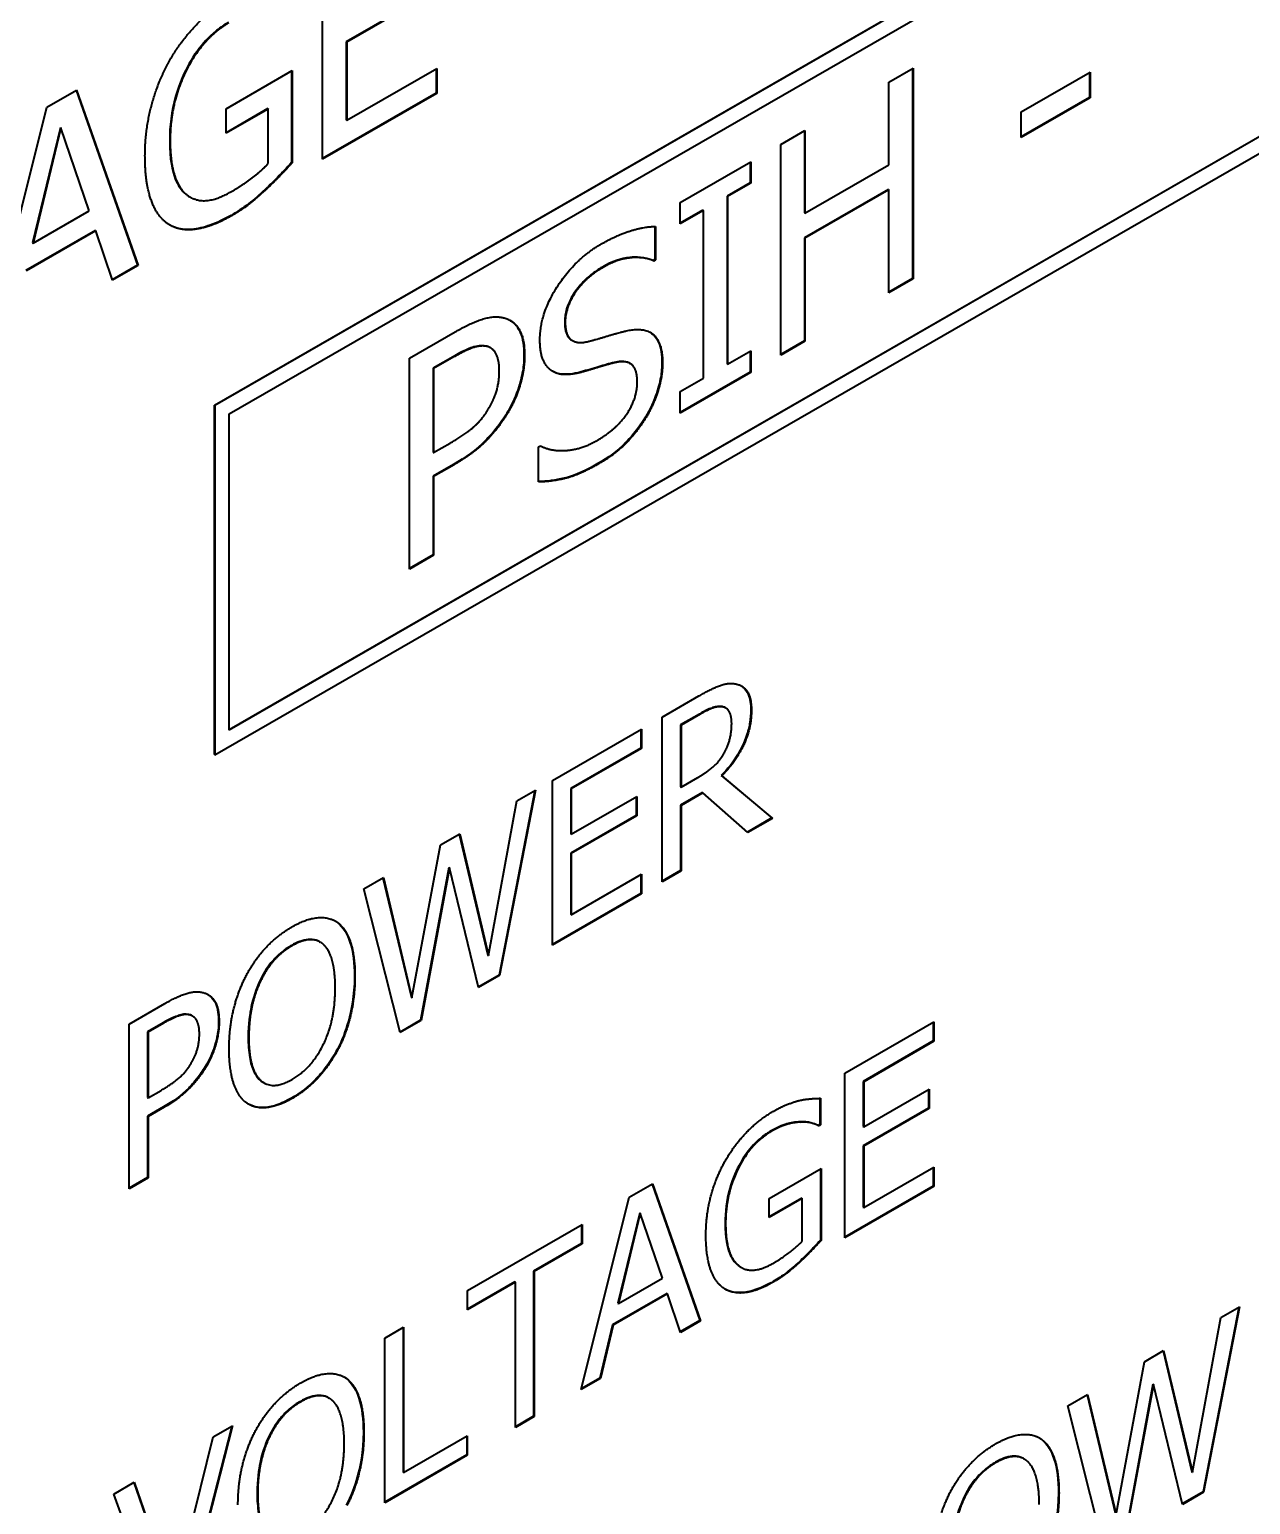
# Model space of a CAD drawing. Header units: inches. Extents: x 6934 to 18973, y 4254 to 7629.
# Drawn here: x 11203.48 to 11215.6, y 6535.79 to 6550.43 of the extents above; entities that cross this region are included whole.
import ezdxf

# ---------------------------------------------------------------- set-up
doc = ezdxf.new("R2010")
doc.units = ezdxf.units.IN
doc.header["$MEASUREMENT"] = 0
doc.layers.add('POWER SUPPLY CASE OUTLINE$0$가시적인 것(ISO)', color=3, linetype='Continuous', lineweight=40, true_color=0x00ff00)
doc.layers.add('POWER SUPPLY CASE OUTLINE$0$가시적인 좁은 것(ISO)', color=3, linetype='Continuous', lineweight=35, true_color=0x00ff00)

msp = doc.modelspace()

# ---------------------------------------------------------------- linework, layer by layer
at = {"layer": 'POWER SUPPLY CASE OUTLINE$0$가시적인 것(ISO)'}
for p, q in [((11205.314, 6546.704), (11237.275, 6565.109)), ((11237.281, 6565.106), (11205.32, 6546.7)), ((11205.461, 6546.618), (11237.14, 6564.861)), ((11205.32, 6543.234), (11237.281, 6561.639)), ((11205.461, 6543.485), (11237.134, 6561.724)), ((11237.14, 6561.721), (11205.461, 6543.479)), ((11206.389, 6549.147), (11206.389, 6551.24)), ((11207.456, 6550.792), (11206.624, 6550.313)), ((11207.462, 6550.789), (11206.63, 6550.31)), ((11206.624, 6550.313), (11206.63, 6550.31)), ((11206.624, 6550.313), (11206.624, 6549.537)), ((11206.63, 6550.31), (11206.63, 6549.533)), ((11205.43, 6549.648), (11206.087, 6550.026)), ((11206.081, 6550.023), (11206.081, 6549.115)), ((11206.087, 6550.026), (11206.087, 6549.112)), ((11206.63, 6549.533), (11207.522, 6550.047)), ((11207.516, 6550.044), (11207.516, 6549.803)), ((11207.522, 6550.047), (11207.522, 6549.799)), ((11212.011, 6549.912), (11212.252, 6550.051)), ((11212.011, 6549.091), (11212.011, 6549.912)), ((11212.246, 6550.047), (11212.246, 6547.961)), ((11212.252, 6550.051), (11212.252, 6547.958)), ((11213.323, 6549.617), (11214.008, 6550.012)), ((11214.002, 6550.009), (11214.002, 6549.761)), ((11214.008, 6550.012), (11214.008, 6549.757)), ((11203.649, 6549.662), (11203.945, 6549.833)), ((11203.942, 6549.831), (11204.55, 6548.094)), ((11203.945, 6549.833), (11204.556, 6548.091)), ((11207.516, 6549.803), (11206.389, 6549.154)), ((11207.522, 6549.799), (11206.389, 6549.147)), ((11207.516, 6549.803), (11207.522, 6549.799)), ((11203.039, 6547.218), (11203.649, 6549.662)), ((11205.844, 6549.649), (11205.43, 6549.41)), ((11205.43, 6549.404), (11205.43, 6549.648)), ((11205.849, 6549.645), (11205.43, 6549.404)), ((11205.844, 6549.649), (11205.849, 6549.645)), ((11205.849, 6549.104), (11205.849, 6549.645)), ((11214.002, 6549.761), (11213.323, 6549.369)), ((11214.008, 6549.757), (11213.323, 6549.363)), ((11213.323, 6549.363), (11213.323, 6549.617)), ((11214.002, 6549.761), (11214.008, 6549.757)), ((11206.624, 6549.537), (11206.63, 6549.533)), ((11203.786, 6549.462), (11203.507, 6548.316)), ((11203.791, 6549.459), (11203.513, 6548.313)), ((11203.786, 6549.462), (11203.791, 6549.459)), ((11204.072, 6548.635), (11203.791, 6549.459)), ((11210.937, 6549.294), (11211.178, 6549.432)), ((11211.172, 6549.429), (11211.172, 6548.615)), ((11211.178, 6549.432), (11211.178, 6548.611)), ((11210.937, 6547.201), (11210.937, 6549.294)), ((11206.081, 6549.115), (11206.087, 6549.112)), ((11209.938, 6548.718), (11210.64, 6549.122)), ((11210.634, 6549.119), (11210.634, 6548.912)), ((11210.64, 6549.122), (11210.64, 6548.908)), ((11211.178, 6548.611), (11212.011, 6549.091)), ((11210.634, 6548.912), (11210.404, 6548.779)), ((11210.64, 6548.908), (11210.409, 6548.776)), ((11210.634, 6548.912), (11210.64, 6548.908)), ((11205.036, 6548.796), (11205.041, 6548.793)), ((11205.07, 6548.772), (11205.076, 6548.769)), ((11210.404, 6548.779), (11210.404, 6547.114)), ((11210.404, 6548.779), (11210.409, 6548.776)), ((11210.409, 6548.776), (11210.409, 6547.11)), ((11212.006, 6548.847), (11211.172, 6548.367)), ((11212.011, 6548.843), (11211.178, 6548.364)), ((11212.006, 6548.847), (11212.011, 6548.843)), ((11212.011, 6547.819), (11212.011, 6548.843)), ((11203.513, 6548.313), (11204.072, 6548.635)), ((11209.938, 6548.505), (11209.938, 6548.718)), ((11210.163, 6548.641), (11209.938, 6548.511)), ((11210.169, 6548.637), (11209.938, 6548.505)), ((11210.163, 6548.641), (11210.169, 6548.637)), ((11210.169, 6546.972), (11210.169, 6548.637)), ((11211.172, 6548.615), (11211.178, 6548.611)), ((11209.688, 6548.479), (11209.688, 6548.15)), ((11209.694, 6548.479), (11209.694, 6548.146)), ((11204.132, 6548.439), (11203.441, 6548.041)), ((11204.138, 6548.436), (11203.447, 6548.038)), ((11203.507, 6548.316), (11203.513, 6548.313)), ((11204.132, 6548.439), (11204.138, 6548.436)), ((11204.302, 6547.945), (11204.138, 6548.436)), ((11211.172, 6548.367), (11211.178, 6548.364)), ((11211.172, 6548.367), (11211.172, 6547.343)), ((11211.178, 6548.364), (11211.178, 6547.339)), ((11204.55, 6548.094), (11204.3, 6547.95)), ((11204.556, 6548.091), (11204.302, 6547.945)), ((11204.55, 6548.094), (11204.556, 6548.091)), ((11209.688, 6548.15), (11209.67, 6548.14)), ((11209.67, 6548.14), (11209.676, 6548.136)), ((11209.694, 6548.146), (11209.676, 6548.136)), ((11209.688, 6548.15), (11209.694, 6548.146)), ((11212.246, 6547.961), (11212.011, 6547.826)), ((11212.252, 6547.958), (11212.011, 6547.819)), ((11212.246, 6547.961), (11212.252, 6547.958)), ((11207.25, 6547.17), (11207.704, 6547.432)), ((11208.051, 6547.276), (11208.057, 6547.272)), ((11208.863, 6547.349), (11208.869, 6547.346)), ((11211.172, 6547.343), (11210.937, 6547.207)), ((11211.178, 6547.339), (11210.937, 6547.201)), ((11211.172, 6547.343), (11211.178, 6547.339)), ((11207.25, 6545.077), (11207.25, 6547.17)), ((11207.684, 6547.186), (11207.485, 6547.071)), ((11207.69, 6547.183), (11207.49, 6547.068)), ((11210.409, 6547.11), (11210.64, 6547.243)), ((11210.634, 6547.24), (11210.634, 6547.032)), ((11210.64, 6547.243), (11210.64, 6547.029)), ((11207.485, 6547.071), (11207.49, 6547.068)), ((11207.485, 6547.071), (11207.485, 6546.236)), ((11207.49, 6547.068), (11207.49, 6546.233)), ((11209.437, 6547.122), (11209.442, 6547.118)), ((11210.634, 6547.032), (11209.938, 6546.632)), ((11210.64, 6547.029), (11209.938, 6546.625)), ((11210.404, 6547.114), (11210.409, 6547.11)), ((11210.634, 6547.032), (11210.64, 6547.029)), ((11209.938, 6546.839), (11210.169, 6546.972)), ((11209.938, 6546.625), (11209.938, 6546.839)), ((11205.314, 6543.237), (11205.314, 6546.704)), ((11205.314, 6546.704), (11205.32, 6546.7)), ((11205.32, 6546.7), (11205.32, 6543.234)), ((11205.461, 6543.479), (11205.461, 6546.618)), ((11207.49, 6546.233), (11207.654, 6546.328)), ((11208.533, 6546.291), (11208.551, 6546.301)), ((11208.533, 6545.942), (11208.533, 6546.291)), ((11207.485, 6546.236), (11207.49, 6546.233)), ((11207.688, 6546.116), (11207.485, 6545.999)), ((11207.694, 6546.113), (11207.49, 6545.996)), ((11207.485, 6545.999), (11207.49, 6545.996)), ((11207.485, 6545.999), (11207.485, 6545.219)), ((11207.49, 6545.996), (11207.49, 6545.216)), ((11207.485, 6545.219), (11207.25, 6545.084)), ((11207.49, 6545.216), (11207.25, 6545.077)), ((11207.485, 6545.219), (11207.49, 6545.216)), ((11209.761, 6543.607), (11210.125, 6543.817)), ((11210.13, 6543.638), (11209.943, 6543.53)), ((11210.136, 6543.635), (11209.949, 6543.527)), ((11210.385, 6543.701), (11210.39, 6543.697)), ((11208.67, 6542.979), (11209.555, 6543.488)), ((11209.549, 6543.485), (11209.549, 6543.298)), ((11209.555, 6543.488), (11209.555, 6543.295)), ((11209.761, 6541.972), (11209.761, 6543.607)), ((11209.943, 6543.53), (11209.949, 6543.527)), ((11209.943, 6543.53), (11209.943, 6542.916)), ((11209.949, 6543.527), (11209.949, 6542.912)), ((11205.314, 6543.237), (11205.32, 6543.234)), ((11209.549, 6543.298), (11208.852, 6542.897)), ((11209.555, 6543.295), (11208.858, 6542.894)), ((11209.549, 6543.298), (11209.555, 6543.295)), ((11210.347, 6543.027), (11210.352, 6543.024)), ((11210.347, 6543.027), (11210.85, 6542.606)), ((11208.502, 6542.882), (11208.146, 6541.042)), ((11208.317, 6542.776), (11208.502, 6542.882)), ((11208.67, 6541.344), (11208.67, 6542.979)), ((11208.852, 6542.897), (11208.852, 6542.449)), ((11208.852, 6542.897), (11208.858, 6542.894)), ((11208.858, 6542.894), (11208.858, 6542.446)), ((11209.943, 6542.916), (11209.949, 6542.912)), ((11209.949, 6542.912), (11210.114, 6543.007)), ((11210.352, 6543.024), (11210.855, 6542.602)), ((11208.034, 6541.241), (11208.317, 6542.776)), ((11208.494, 6542.878), (11208.141, 6541.045)), ((11208.858, 6542.446), (11209.508, 6542.82)), ((11209.502, 6542.817), (11209.502, 6542.63)), ((11209.508, 6542.82), (11209.508, 6542.626)), ((11210.159, 6542.858), (11209.943, 6542.734)), ((11209.943, 6542.734), (11209.949, 6542.731)), ((11209.943, 6542.734), (11209.943, 6542.083)), ((11210.164, 6542.855), (11209.949, 6542.731)), ((11210.159, 6542.858), (11210.164, 6542.855)), ((11210.611, 6542.462), (11210.164, 6542.855)), ((11209.502, 6542.63), (11208.852, 6542.256)), ((11209.508, 6542.626), (11208.858, 6542.252)), ((11209.502, 6542.63), (11209.508, 6542.626)), ((11209.949, 6542.731), (11209.949, 6542.08)), ((11210.85, 6542.606), (11210.607, 6542.466)), ((11210.855, 6542.602), (11210.611, 6542.462)), ((11210.85, 6542.606), (11210.855, 6542.602)), ((11207.558, 6542.339), (11207.75, 6542.449)), ((11207.745, 6542.446), (11208.028, 6541.244)), ((11207.75, 6542.449), (11208.034, 6541.241)), ((11208.852, 6542.449), (11208.858, 6542.446)), ((11207.276, 6540.821), (11207.558, 6542.339)), ((11208.852, 6542.256), (11208.852, 6541.649)), ((11208.852, 6542.256), (11208.858, 6542.252)), ((11208.858, 6542.252), (11208.858, 6541.645)), ((11206.799, 6541.901), (11206.992, 6542.013)), ((11206.988, 6542.01), (11207.271, 6540.824)), ((11206.992, 6542.013), (11207.276, 6540.821)), ((11207.642, 6542.115), (11207.362, 6540.597)), ((11207.648, 6542.112), (11207.368, 6540.594)), ((11207.642, 6542.115), (11207.648, 6542.112)), ((11207.935, 6540.921), (11207.648, 6542.112)), ((11208.858, 6541.645), (11209.555, 6542.047)), ((11209.549, 6542.043), (11209.549, 6541.856)), ((11209.555, 6542.047), (11209.555, 6541.853)), ((11209.943, 6542.083), (11209.761, 6541.979)), ((11209.949, 6542.08), (11209.761, 6541.972)), ((11209.943, 6542.083), (11209.949, 6542.08)), ((11207.16, 6540.474), (11206.799, 6541.901)), ((11209.549, 6541.856), (11208.67, 6541.35)), ((11209.549, 6541.856), (11209.555, 6541.853)), ((11209.555, 6541.853), (11208.67, 6541.344)), ((11206.535, 6541.569), (11206.541, 6541.566)), ((11208.852, 6541.649), (11208.858, 6541.645)), ((11206.358, 6541.377), (11206.364, 6541.373)), ((11208.028, 6541.244), (11208.034, 6541.241)), ((11208.141, 6541.045), (11207.934, 6540.926)), ((11208.146, 6541.042), (11207.935, 6540.921)), ((11208.141, 6541.045), (11208.146, 6541.042)), ((11204.467, 6540.559), (11204.823, 6540.763)), ((11207.271, 6540.824), (11207.276, 6540.821)), ((11204.467, 6538.924), (11204.467, 6540.559)), ((11204.806, 6540.572), (11204.65, 6540.482)), ((11204.811, 6540.569), (11204.655, 6540.479)), ((11205.092, 6540.642), (11205.098, 6540.639)), ((11207.362, 6540.597), (11207.158, 6540.48)), ((11207.368, 6540.594), (11207.16, 6540.474)), ((11207.362, 6540.597), (11207.368, 6540.594)), ((11211.573, 6540.072), (11212.458, 6540.582)), ((11212.452, 6540.578), (11212.452, 6540.392)), ((11212.458, 6540.582), (11212.458, 6540.388)), ((11204.65, 6540.482), (11204.655, 6540.479)), ((11204.65, 6540.482), (11204.65, 6539.83)), ((11204.655, 6540.479), (11204.655, 6539.827)), ((11212.452, 6540.392), (11211.755, 6539.99)), ((11212.452, 6540.392), (11212.458, 6540.388)), ((11212.458, 6540.388), (11211.761, 6539.987)), ((11205.801, 6539.979), (11205.807, 6539.975)), ((11211.573, 6538.437), (11211.573, 6540.072)), ((11211.755, 6539.99), (11211.761, 6539.987)), ((11211.755, 6539.99), (11211.755, 6539.542)), ((11211.761, 6539.987), (11211.761, 6539.539)), ((11204.65, 6539.83), (11204.655, 6539.827)), ((11204.655, 6539.827), (11204.784, 6539.901)), ((11211.325, 6539.822), (11211.325, 6539.563)), ((11211.331, 6539.822), (11211.331, 6539.559)), ((11211.761, 6539.539), (11212.411, 6539.913)), ((11212.405, 6539.91), (11212.405, 6539.723)), ((11212.411, 6539.913), (11212.411, 6539.72)), ((11204.809, 6539.736), (11204.65, 6539.645)), ((11204.815, 6539.733), (11204.655, 6539.641)), ((11212.405, 6539.723), (11211.755, 6539.349)), ((11212.411, 6539.72), (11211.761, 6539.346)), ((11212.405, 6539.723), (11212.411, 6539.72)), ((11204.65, 6539.645), (11204.655, 6539.641)), ((11204.65, 6539.645), (11204.65, 6539.035)), ((11204.655, 6539.641), (11204.655, 6539.032)), ((11211.131, 6539.588), (11211.136, 6539.585)), ((11211.325, 6539.563), (11211.309, 6539.553)), ((11211.309, 6539.553), (11211.315, 6539.55)), ((11211.331, 6539.559), (11211.315, 6539.55)), ((11211.325, 6539.563), (11211.331, 6539.559)), ((11211.755, 6539.542), (11211.761, 6539.539)), ((11211.755, 6539.349), (11211.761, 6539.346)), ((11211.755, 6539.349), (11211.755, 6538.742)), ((11211.761, 6539.346), (11211.761, 6538.739)), ((11210.823, 6538.828), (11211.337, 6539.124)), ((11211.331, 6539.121), (11211.331, 6538.413)), ((11211.337, 6539.124), (11211.337, 6538.41)), ((11211.761, 6538.739), (11212.458, 6539.14)), ((11212.452, 6539.137), (11212.452, 6538.95)), ((11212.458, 6539.14), (11212.458, 6538.947)), ((11204.65, 6539.035), (11204.467, 6538.93)), ((11204.655, 6539.032), (11204.467, 6538.924)), ((11204.65, 6539.035), (11204.655, 6539.032)), ((11209.432, 6538.839), (11209.664, 6538.973)), ((11209.66, 6538.971), (11210.135, 6537.615)), ((11209.664, 6538.973), (11210.14, 6537.612)), ((11212.452, 6538.95), (11211.573, 6538.444)), ((11212.458, 6538.947), (11211.573, 6538.437)), ((11212.452, 6538.95), (11212.458, 6538.947)), ((11208.955, 6536.93), (11209.432, 6538.839)), ((11211.146, 6538.83), (11210.823, 6538.644)), ((11210.823, 6538.638), (11210.823, 6538.828)), ((11211.151, 6538.826), (11210.823, 6538.638)), ((11211.146, 6538.83), (11211.151, 6538.826)), ((11211.151, 6538.404), (11211.151, 6538.826)), ((11209.538, 6538.684), (11209.32, 6537.789)), ((11209.543, 6538.681), (11209.326, 6537.786)), ((11209.538, 6538.684), (11209.543, 6538.681)), ((11209.762, 6538.037), (11209.543, 6538.681)), ((11211.755, 6538.742), (11211.761, 6538.739)), ((11207.828, 6537.915), (11208.965, 6538.57)), ((11208.959, 6538.567), (11208.959, 6538.38)), ((11208.965, 6538.57), (11208.965, 6538.377)), ((11208.959, 6538.38), (11208.484, 6538.107)), ((11208.965, 6538.377), (11208.49, 6538.103)), ((11208.959, 6538.38), (11208.965, 6538.377)), ((11211.331, 6538.413), (11211.337, 6538.41)), ((11208.484, 6538.107), (11208.49, 6538.103)), ((11208.484, 6538.107), (11208.484, 6536.665)), ((11208.49, 6538.103), (11208.49, 6536.662)), ((11210.514, 6538.164), (11210.52, 6538.161)), ((11210.541, 6538.145), (11210.547, 6538.142)), ((11208.296, 6537.999), (11207.828, 6537.729)), ((11208.302, 6537.995), (11207.828, 6537.722)), ((11207.828, 6537.722), (11207.828, 6537.915)), ((11208.296, 6537.999), (11208.302, 6537.995)), ((11208.302, 6536.554), (11208.302, 6537.995)), ((11209.326, 6537.786), (11209.762, 6538.037)), ((11209.808, 6537.884), (11209.268, 6537.574)), ((11209.814, 6537.881), (11209.274, 6537.57)), ((11209.32, 6537.789), (11209.326, 6537.786)), ((11209.808, 6537.884), (11209.814, 6537.881)), ((11209.942, 6537.498), (11209.814, 6537.881)), ((11210.135, 6537.615), (11209.94, 6537.503)), ((11210.14, 6537.612), (11209.942, 6537.498)), ((11210.135, 6537.615), (11210.14, 6537.612)), ((11215.024, 6536.11), (11215.307, 6537.644)), ((11215.484, 6537.746), (11215.13, 6535.914)), ((11215.491, 6537.75), (11215.136, 6535.911)), ((11215.307, 6537.644), (11215.491, 6537.75)), ((11207.005, 6537.442), (11207.193, 6537.55)), ((11207.187, 6537.547), (11207.187, 6536.111)), ((11207.193, 6537.55), (11207.193, 6536.108)), ((11209.268, 6537.574), (11209.14, 6537.043)), ((11209.274, 6537.57), (11209.146, 6537.039)), ((11209.268, 6537.574), (11209.274, 6537.57)), ((11207.005, 6535.807), (11207.005, 6537.442)), ((11214.548, 6537.207), (11214.739, 6537.317)), ((11214.735, 6537.315), (11215.018, 6536.113)), ((11214.739, 6537.317), (11215.024, 6536.11)), ((11214.266, 6535.689), (11214.548, 6537.207)), ((11206.623, 6537.042), (11206.629, 6537.038)), ((11209.146, 6537.039), (11208.955, 6536.93)), ((11209.14, 6537.043), (11208.957, 6536.937)), ((11209.14, 6537.043), (11209.146, 6537.039)), ((11213.788, 6536.77), (11213.982, 6536.881)), ((11213.978, 6536.879), (11214.26, 6535.693)), ((11213.982, 6536.881), (11214.266, 6535.689)), ((11214.632, 6536.984), (11214.352, 6535.466)), ((11214.637, 6536.98), (11214.358, 6535.463)), ((11214.632, 6536.984), (11214.637, 6536.98)), ((11214.925, 6535.789), (11214.637, 6536.98)), ((11206.446, 6536.849), (11206.452, 6536.846)), ((11214.149, 6535.342), (11213.788, 6536.77)), ((11208.484, 6536.665), (11208.302, 6536.56)), ((11208.49, 6536.662), (11208.302, 6536.554)), ((11208.484, 6536.665), (11208.49, 6536.662)), ((11204.91, 6534.877), (11205.302, 6536.461)), ((11205.486, 6536.567), (11205, 6534.659)), ((11205.493, 6536.571), (11205.006, 6534.656)), ((11205.302, 6536.461), (11205.493, 6536.571)), ((11207.193, 6536.108), (11207.824, 6536.472)), ((11207.819, 6536.469), (11207.819, 6536.282)), ((11207.824, 6536.472), (11207.824, 6536.278)), ((11213.525, 6536.438), (11213.53, 6536.434)), ((11207.819, 6536.282), (11207.005, 6535.813)), ((11207.824, 6536.278), (11207.005, 6535.807)), ((11207.819, 6536.282), (11207.824, 6536.278)), ((11213.348, 6536.245), (11213.353, 6536.242)), ((11204.316, 6535.893), (11204.518, 6536.01)), ((11204.514, 6536.007), (11204.904, 6534.88)), ((11204.518, 6536.01), (11204.91, 6534.877)), ((11207.187, 6536.111), (11207.193, 6536.108)), ((11215.018, 6536.113), (11215.024, 6536.11)), ((11204.803, 6534.539), (11204.316, 6535.893)), ((11215.13, 6535.914), (11214.924, 6535.795)), ((11215.136, 6535.911), (11214.925, 6535.789)), ((11215.13, 6535.914), (11215.136, 6535.911))]:
    msp.add_line(p, q, dxfattribs=at)
for points, degree in [([(11204.862, 6550.111), (11204.972, 6550.312), (11205.295, 6550.647), (11205.487, 6550.758)], 2), ([(11205.459, 6550.501), (11205.198, 6550.351), (11204.875, 6549.71), (11204.875, 6549.332)], 2), ([(11204.625, 6549.179), (11204.625, 6549.432), (11204.748, 6549.903), (11204.862, 6550.111)], 2), ([(11204.875, 6549.332), (11204.875, 6549.122), (11204.96, 6548.855), (11205.041, 6548.793)], 2), ([(11204.861, 6548.499), (11204.746, 6548.572), (11204.625, 6548.913), (11204.625, 6549.179)], 2), ([(11205.477, 6548.822), (11205.578, 6548.88), (11205.781, 6549.031), (11205.849, 6549.104)], 2), ([(11206.087, 6549.112), (11206.042, 6549.062), (11205.886, 6548.9), (11205.82, 6548.84)], 2), ([(11205.036, 6548.796), (11205.047, 6548.787), (11205.058, 6548.779), (11205.07, 6548.772)], 3), ([(11205.041, 6548.793), (11205.119, 6548.729), (11205.339, 6548.742), (11205.477, 6548.822)], 2), ([(11205.82, 6548.84), (11205.731, 6548.758), (11205.587, 6548.644), (11205.486, 6548.586)], 2), ([(11205.486, 6548.586), (11205.293, 6548.475), (11204.975, 6548.428), (11204.861, 6548.499)], 2), ([(11209.155, 6548.305), (11209.308, 6548.392), (11209.578, 6548.478), (11209.694, 6548.479)], 2), ([(11208.546, 6547.355), (11208.546, 6547.61), (11208.89, 6548.152), (11209.155, 6548.305)], 2), ([(11209.676, 6548.136), (11209.589, 6548.178), (11209.319, 6548.158), (11209.171, 6548.073)], 2), ([(11209.171, 6548.073), (11209.004, 6547.977), (11208.797, 6547.676), (11208.797, 6547.529)], 2), ([(11207.704, 6547.432), (11207.866, 6547.525), (11208.092, 6547.594), (11208.178, 6547.574)], 2), ([(11208.178, 6547.574), (11208.279, 6547.553), (11208.394, 6547.373), (11208.394, 6547.198)], 2), ([(11208.797, 6547.529), (11208.797, 6547.396), (11208.919, 6547.309), (11209.033, 6547.339)], 2), ([(11209.033, 6547.339), (11209.11, 6547.359), (11209.331, 6547.426), (11209.405, 6547.442)], 2), ([(11209.405, 6547.442), (11209.591, 6547.484), (11209.764, 6547.317), (11209.764, 6547.122)], 2), ([(11208.012, 6547.289), (11207.955, 6547.3), (11207.803, 6547.248), (11207.69, 6547.183)], 2), ([(11208.051, 6547.276), (11208.038, 6547.283), (11208.023, 6547.289), (11208.007, 6547.292)], 3), ([(11208.143, 6547.045), (11208.143, 6547.154), (11208.078, 6547.276), (11208.012, 6547.289)], 2), ([(11208.664, 6547.045), (11208.608, 6547.082), (11208.546, 6547.233), (11208.546, 6547.355)], 2), ([(11208.394, 6547.198), (11208.394, 6547.062), (11208.31, 6546.77), (11208.235, 6546.642)], 2), ([(11209.513, 6546.933), (11209.513, 6547.059), (11209.406, 6547.153), (11209.29, 6547.126)], 2), ([(11208.04, 6546.675), (11208.095, 6546.769), (11208.143, 6546.945), (11208.143, 6547.045)], 2), ([(11208.963, 6547.032), (11208.869, 6547.007), (11208.721, 6547.008), (11208.664, 6547.045)], 2), ([(11209.29, 6547.126), (11209.206, 6547.105), (11209.067, 6547.062), (11208.963, 6547.032)], 2), ([(11209.764, 6547.122), (11209.764, 6546.998), (11209.677, 6546.711), (11209.6, 6546.583)], 2), ([(11209.11, 6546.352), (11209.309, 6546.467), (11209.513, 6546.776), (11209.513, 6546.933)], 2), ([(11207.654, 6546.328), (11207.801, 6546.412), (11207.982, 6546.57), (11208.04, 6546.675)], 2), ([(11208.235, 6546.642), (11208.141, 6546.481), (11207.888, 6546.225), (11207.694, 6546.113)], 2), ([(11209.6, 6546.583), (11209.513, 6546.442), (11209.293, 6546.216), (11209.127, 6546.121)], 2), ([(11208.551, 6546.301), (11208.67, 6546.241), (11208.97, 6546.271), (11209.11, 6546.352)], 2), ([(11209.127, 6546.121), (11208.931, 6546.008), (11208.655, 6545.944), (11208.533, 6545.942)], 2), ([(11210.125, 6543.817), (11210.247, 6543.887), (11210.411, 6543.951), (11210.485, 6543.938)], 2), ([(11210.485, 6543.938), (11210.56, 6543.925), (11210.646, 6543.801), (11210.646, 6543.673)], 2), ([(11210.36, 6543.708), (11210.32, 6543.716), (11210.214, 6543.68), (11210.136, 6543.635)], 2), ([(11210.646, 6543.673), (11210.646, 6543.494), (11210.488, 6543.16), (11210.352, 6543.024)], 2), ([(11210.385, 6543.701), (11210.376, 6543.706), (11210.366, 6543.709), (11210.355, 6543.712)], 3), ([(11210.45, 6543.543), (11210.45, 6543.614), (11210.406, 6543.699), (11210.36, 6543.708)], 2), ([(11210.37, 6543.239), (11210.411, 6543.308), (11210.45, 6543.458), (11210.45, 6543.543)], 2), ([(11210.114, 6543.007), (11210.195, 6543.054), (11210.325, 6543.162), (11210.37, 6543.239)], 2), ([(11206.085, 6541.524), (11206.229, 6541.608), (11206.46, 6541.624), (11206.541, 6541.566)], 2), ([(11206.515, 6541.583), (11206.522, 6541.578), (11206.528, 6541.574), (11206.535, 6541.569)], 3), ([(11206.541, 6541.566), (11206.621, 6541.503), (11206.71, 6541.237), (11206.71, 6541.033)], 2), ([(11205.63, 6541.041), (11205.712, 6541.197), (11205.942, 6541.443), (11206.085, 6541.524)], 2), ([(11206.086, 6541.337), (11205.984, 6541.278), (11205.83, 6541.108), (11205.772, 6540.986)], 2), ([(11206.399, 6541.347), (11206.342, 6541.4), (11206.184, 6541.394), (11206.086, 6541.337)], 2), ([(11206.514, 6540.92), (11206.514, 6541.082), (11206.454, 6541.297), (11206.399, 6541.347)], 2), ([(11205.46, 6540.313), (11205.46, 6540.518), (11205.548, 6540.882), (11205.63, 6541.041)], 2), ([(11205.772, 6540.986), (11205.715, 6540.871), (11205.656, 6540.585), (11205.656, 6540.426)], 2), ([(11206.71, 6541.033), (11206.71, 6540.834), (11206.623, 6540.462), (11206.541, 6540.306)], 2), ([(11204.823, 6540.763), (11204.949, 6540.836), (11205.125, 6540.89), (11205.193, 6540.874)], 2), ([(11205.193, 6540.874), (11205.272, 6540.858), (11205.361, 6540.717), (11205.361, 6540.581)], 2), ([(11206.086, 6540.009), (11206.282, 6540.122), (11206.514, 6540.598), (11206.514, 6540.92)], 2), ([(11205.063, 6540.651), (11205.019, 6540.66), (11204.9, 6540.619), (11204.811, 6540.569)], 2), ([(11205.092, 6540.642), (11205.082, 6540.648), (11205.07, 6540.652), (11205.058, 6540.655)], 3), ([(11205.165, 6540.461), (11205.165, 6540.546), (11205.115, 6540.641), (11205.063, 6540.651)], 2), ([(11205.361, 6540.581), (11205.361, 6540.475), (11205.296, 6540.246), (11205.238, 6540.146)], 2), ([(11205.085, 6540.172), (11205.128, 6540.246), (11205.165, 6540.383), (11205.165, 6540.461)], 2), ([(11205.656, 6540.426), (11205.656, 6540.104), (11205.89, 6539.896), (11206.086, 6540.009)], 2), ([(11205.628, 6539.78), (11205.547, 6539.842), (11205.46, 6540.111), (11205.46, 6540.313)], 2), ([(11206.541, 6540.306), (11206.454, 6540.142), (11206.223, 6539.9), (11206.085, 6539.82)], 2), ([(11204.784, 6539.901), (11204.898, 6539.967), (11205.039, 6540.09), (11205.085, 6540.172)], 2), ([(11205.238, 6540.146), (11205.164, 6540.021), (11204.966, 6539.82), (11204.815, 6539.733)], 2), ([(11206.085, 6539.82), (11205.941, 6539.738), (11205.712, 6539.719), (11205.628, 6539.78)], 2), ([(11211.131, 6539.802), (11211.179, 6539.813), (11211.296, 6539.822), (11211.331, 6539.822)], 2), ([(11210.38, 6539.19), (11210.466, 6539.347), (11210.718, 6539.609), (11210.868, 6539.696)], 2), ([(11210.868, 6539.696), (11210.94, 6539.737), (11211.071, 6539.788), (11211.131, 6539.802)], 2), ([(11211.136, 6539.585), (11211.079, 6539.585), (11210.931, 6539.544), (11210.846, 6539.495)], 2), ([(11211.315, 6539.55), (11211.28, 6539.565), (11211.205, 6539.587), (11211.136, 6539.585)], 2), ([(11210.846, 6539.495), (11210.642, 6539.377), (11210.39, 6538.877), (11210.39, 6538.582)], 2), ([(11210.194, 6538.462), (11210.194, 6538.66), (11210.29, 6539.028), (11210.38, 6539.19)], 2), ([(11210.39, 6538.582), (11210.39, 6538.417), (11210.457, 6538.209), (11210.52, 6538.161)], 2), ([(11210.379, 6537.931), (11210.289, 6537.988), (11210.194, 6538.254), (11210.194, 6538.462)], 2), ([(11210.86, 6538.183), (11210.939, 6538.229), (11211.097, 6538.346), (11211.151, 6538.404)], 2), ([(11211.337, 6538.41), (11211.301, 6538.371), (11211.18, 6538.244), (11211.128, 6538.197)], 2), ([(11211.128, 6538.197), (11211.058, 6538.133), (11210.946, 6538.044), (11210.867, 6537.999)], 2), ([(11210.514, 6538.164), (11210.523, 6538.157), (11210.532, 6538.15), (11210.541, 6538.145)], 3), ([(11210.52, 6538.161), (11210.58, 6538.111), (11210.752, 6538.121), (11210.86, 6538.183)], 2), ([(11210.867, 6537.999), (11210.717, 6537.912), (11210.468, 6537.875), (11210.379, 6537.931)], 2), ([(11206.173, 6536.997), (11206.317, 6537.08), (11206.549, 6537.097), (11206.629, 6537.038)], 2), ([(11206.603, 6537.055), (11206.61, 6537.051), (11206.617, 6537.046), (11206.623, 6537.042)], 3), ([(11206.629, 6537.038), (11206.709, 6536.976), (11206.799, 6536.709), (11206.799, 6536.505)], 2), ([(11205.718, 6536.514), (11205.8, 6536.67), (11206.031, 6536.915), (11206.173, 6536.997)], 2), ([(11206.174, 6536.809), (11206.072, 6536.751), (11205.918, 6536.58), (11205.86, 6536.459)], 2), ([(11206.487, 6536.82), (11206.431, 6536.872), (11206.272, 6536.866), (11206.174, 6536.809)], 2), ([(11206.603, 6536.392), (11206.603, 6536.554), (11206.542, 6536.77), (11206.487, 6536.82)], 2), ([(11205.548, 6535.785), (11205.548, 6535.991), (11205.636, 6536.354), (11205.718, 6536.514)], 2), ([(11205.86, 6536.459), (11205.804, 6536.343), (11205.744, 6536.057), (11205.744, 6535.898)], 2), ([(11206.799, 6536.505), (11206.799, 6536.307), (11206.711, 6535.934), (11206.629, 6535.778)], 2), ([(11213.074, 6536.393), (11213.219, 6536.476), (11213.45, 6536.493), (11213.53, 6536.434)], 2), ([(11213.504, 6536.451), (11213.511, 6536.447), (11213.518, 6536.442), (11213.525, 6536.438)], 3), ([(11206.174, 6535.482), (11206.37, 6535.595), (11206.603, 6536.07), (11206.603, 6536.392)], 2), ([(11212.619, 6535.91), (11212.702, 6536.066), (11212.932, 6536.311), (11213.074, 6536.393)], 2), ([(11213.53, 6536.434), (11213.611, 6536.372), (11213.7, 6536.105), (11213.7, 6535.901)], 2), ([(11213.075, 6536.205), (11212.973, 6536.147), (11212.82, 6535.976), (11212.761, 6535.855)], 2), ([(11213.388, 6536.216), (11213.332, 6536.268), (11213.174, 6536.262), (11213.075, 6536.205)], 2), ([(11213.504, 6535.788), (11213.504, 6535.95), (11213.443, 6536.166), (11213.388, 6536.216)], 2), ([(11205.744, 6535.898), (11205.744, 6535.576), (11205.978, 6535.369), (11206.174, 6535.482)], 2), ([(11212.45, 6535.181), (11212.45, 6535.387), (11212.538, 6535.75), (11212.619, 6535.91)], 2), ([(11212.761, 6535.855), (11212.705, 6535.739), (11212.646, 6535.453), (11212.646, 6535.294)], 2), ([(11213.7, 6535.901), (11213.7, 6535.703), (11213.613, 6535.33), (11213.53, 6535.174)], 2)]:
    msp.add_open_spline(points, degree=degree, dxfattribs=at)
for points, knots in [([(11205.454, 6550.504), (11205.414, 6550.482), (11205.375, 6550.455), (11205.3, 6550.395), (11205.265, 6550.362), (11205.167, 6550.258), (11205.112, 6550.181), (11205.019, 6550.016), (11204.967, 6549.907), (11204.886, 6549.619), (11204.87, 6549.472), (11204.87, 6549.335)], [-0.2441297, -0.2441297, -0.2441297, -0.2441297, -0.2102118, -0.2102118, -0.1781248, -0.1781248, -0.1186624, -0.1186624, -0.0626206, -0.0626206, 0, 0, 0, 0]), ([(11204.87, 6549.335), (11204.87, 6549.143), (11204.896, 6549.028), (11204.952, 6548.888), (11204.987, 6548.834), (11205.036, 6548.796)], [-0.08410972, -0.08410972, -0.08410972, -0.08410972, -0.03932956, -0.03932956, 0, 0, 0, 0]), ([(11206.081, 6549.115), (11206.035, 6549.064), (11205.97, 6548.997), (11205.912, 6548.936), (11205.863, 6548.887), (11205.814, 6548.843)], [-0.03337016, -0.03337016, -0.03337016, -0.03337016, -0.02664967, -0.02664967, 0, 0, 0, 0]), ([(11205.814, 6548.843), (11205.761, 6548.794), (11205.708, 6548.747), (11205.598, 6548.661), (11205.536, 6548.622), (11205.48, 6548.589)], [-0.05902313, -0.05902313, -0.05902313, -0.05902313, -0.02974188, -0.02974188, 0, 0, 0, 0]), ([(11205.48, 6548.589), (11205.411, 6548.549), (11205.341, 6548.516), (11205.21, 6548.469), (11205.147, 6548.455), (11205.005, 6548.444), (11204.932, 6548.459), (11204.869, 6548.494)], [-0.1217861, -0.1217861, -0.1217861, -0.1217861, -0.0851199, -0.0851199, -0.0509926, -0.0509926, -0.0034065, -0.0034065, -0.0034065, -0.0034065]), ([(11209.67, 6548.14), (11209.591, 6548.178), (11209.496, 6548.176), (11209.352, 6548.163), (11209.261, 6548.131), (11209.166, 6548.076)], [-0.08292466, -0.08292466, -0.08292466, -0.08292466, -0.05032472, -0.05032472, 0, 0, 0, 0]), ([(11209.166, 6548.076), (11209.127, 6548.054), (11209.088, 6548.028), (11209.016, 6547.97), (11208.983, 6547.939), (11208.914, 6547.859), (11208.883, 6547.815), (11208.839, 6547.737), (11208.822, 6547.698), (11208.797, 6547.614), (11208.792, 6547.572), (11208.792, 6547.532)], [-0.08010475, -0.08010475, -0.08010475, -0.08010475, -0.06503678, -0.06503678, -0.05156581, -0.05156581, -0.03474529, -0.03474529, -0.01828319, -0.01828319, 0, 0, 0, 0]), ([(11208.248, 6547.548), (11208.258, 6547.542), (11208.268, 6547.535), (11208.302, 6547.507), (11208.33, 6547.476), (11208.378, 6547.364), (11208.388, 6547.285), (11208.388, 6547.201)], [-0.08041669, -0.08041669, -0.08041669, -0.08041669, -0.06860217, -0.06860217, -0.03852898, -0.03852898, 0, 0, 0, 0]), ([(11208.792, 6547.532), (11208.792, 6547.5), (11208.794, 6547.469), (11208.807, 6547.418), (11208.816, 6547.396), (11208.834, 6547.372), (11208.845, 6547.359), (11208.863, 6547.349)], [-0.13333527, -0.13333527, -0.13333527, -0.13333527, -0.09002277, -0.09002277, -0.05116542, -0.05116542, -0.03413062, -0.03413062, -0.03413062, -0.03413062]), ([(11209.639, 6547.428), (11209.685, 6547.401), (11209.709, 6547.36), (11209.748, 6547.271), (11209.758, 6547.201), (11209.758, 6547.125)], [-0.05521938, -0.05521938, -0.05521938, -0.05521938, -0.03497338, -0.03497338, 0, 0, 0, 0]), ([(11208.007, 6547.292), (11207.966, 6547.3), (11207.921, 6547.293), (11207.84, 6547.266), (11207.783, 6547.243), (11207.684, 6547.186)], [-0.1284688, -0.1284688, -0.1284688, -0.1284688, -0.0526474, -0.0526474, 0, 0, 0, 0]), ([(11208.388, 6547.201), (11208.388, 6547.152), (11208.384, 6547.1), (11208.364, 6546.978), (11208.348, 6546.922), (11208.31, 6546.803), (11208.275, 6546.723), (11208.23, 6546.645)], [-0.06056082, -0.06056082, -0.06056082, -0.06056082, -0.04877039, -0.04877039, -0.03377611, -0.03377611, 0, 0, 0, 0]), ([(11209.284, 6547.129), (11209.234, 6547.116), (11209.183, 6547.102), (11209.076, 6547.069), (11209.012, 6547.051), (11208.957, 6547.035)], [-0.05772384, -0.05772384, -0.05772384, -0.05772384, -0.02990801, -0.02990801, 0, 0, 0, 0]), ([(11209.437, 6547.122), (11209.429, 6547.126), (11209.419, 6547.13), (11209.373, 6547.143), (11209.328, 6547.139), (11209.284, 6547.129)], [-0.03091257, -0.03091257, -0.03091257, -0.03091257, -0.02424982, -0.02424982, 0, 0, 0, 0]), ([(11208.957, 6547.035), (11208.868, 6547.011), (11208.814, 6547.011), (11208.745, 6547.011), (11208.705, 6547.021), (11208.67, 6547.041)], [-0.0441623, -0.0441623, -0.0441623, -0.0441623, -0.02934436, -0.02934436, -0.00305014, -0.00305014, -0.00305014, -0.00305014]), ([(11209.758, 6547.125), (11209.758, 6547.08), (11209.754, 6547.032), (11209.735, 6546.925), (11209.72, 6546.871), (11209.678, 6546.745), (11209.641, 6546.664), (11209.594, 6546.586)], [-0.06710347, -0.06710347, -0.06710347, -0.06710347, -0.0519047, -0.0519047, -0.03417133, -0.03417133, 0, 0, 0, 0]), ([(11208.23, 6546.645), (11208.199, 6546.592), (11208.165, 6546.541), (11208.077, 6546.426), (11208.033, 6546.381), (11207.914, 6546.261), (11207.802, 6546.182), (11207.688, 6546.116)], [-0.08669122, -0.08669122, -0.08669122, -0.08669122, -0.0754444, -0.0754444, -0.06006384, -0.06006384, 0, 0, 0, 0]), ([(11209.594, 6546.586), (11209.512, 6546.452), (11209.434, 6546.37), (11209.316, 6546.249), (11209.219, 6546.18), (11209.122, 6546.124)], [-0.0751091, -0.0751091, -0.0751091, -0.0751091, -0.05175688, -0.05175688, 0, 0, 0, 0]), ([(11209.122, 6546.124), (11208.93, 6546.014), (11208.826, 6545.988), (11208.7, 6545.959), (11208.615, 6545.947), (11208.533, 6545.945)], [-0.07095246, -0.07095246, -0.07095246, -0.07095246, -0.04926714, -0.04926714, -0.00110911, -0.00110911, -0.00110911, -0.00110911]), ([(11210.543, 6543.918), (11210.549, 6543.915), (11210.554, 6543.911), (11210.583, 6543.888), (11210.602, 6543.865), (11210.634, 6543.79), (11210.64, 6543.734), (11210.64, 6543.676)], [-0.05042298, -0.05042298, -0.05042298, -0.05042298, -0.04588995, -0.04588995, -0.0266657, -0.0266657, 0, 0, 0, 0]), ([(11210.355, 6543.712), (11210.326, 6543.717), (11210.295, 6543.712), (11210.237, 6543.693), (11210.198, 6543.677), (11210.13, 6543.638)], [-0.08567867, -0.08567867, -0.08567867, -0.08567867, -0.03584693, -0.03584693, 0, 0, 0, 0]), ([(11210.64, 6543.676), (11210.64, 6543.637), (11210.637, 6543.596), (11210.625, 6543.514), (11210.615, 6543.475), (11210.577, 6543.357), (11210.543, 6543.289), (11210.463, 6543.157), (11210.407, 6543.088), (11210.347, 6543.027)], [-0.08383767, -0.08383767, -0.08383767, -0.08383767, -0.07041272, -0.07041272, -0.05799448, -0.05799448, -0.03422864, -0.03422864, 0, 0, 0, 0]), ([(11206.535, 6541.569), (11206.597, 6541.521), (11206.635, 6541.447), (11206.693, 6541.276), (11206.705, 6541.158), (11206.705, 6541.036)], [-0.09854339, -0.09854339, -0.09854339, -0.09854339, -0.05603488, -0.05603488, 0, 0, 0, 0]), ([(11206.08, 6541.34), (11206.043, 6541.319), (11206.005, 6541.293), (11205.927, 6541.226), (11205.896, 6541.192), (11205.832, 6541.112), (11205.796, 6541.053), (11205.766, 6540.99)], [-0.05013354, -0.05013354, -0.05013354, -0.05013354, -0.03915095, -0.03915095, -0.02635267, -0.02635267, 0, 0, 0, 0]), ([(11206.358, 6541.377), (11206.348, 6541.383), (11206.337, 6541.388), (11206.3, 6541.399), (11206.273, 6541.402), (11206.192, 6541.394), (11206.136, 6541.373), (11206.08, 6541.34)], [-0.05452309, -0.05452309, -0.05452309, -0.05452309, -0.04668159, -0.04668159, -0.0298476, -0.0298476, 0, 0, 0, 0]), ([(11205.766, 6540.99), (11205.725, 6540.905), (11205.698, 6540.816), (11205.666, 6540.664), (11205.65, 6540.563), (11205.65, 6540.429)], [-0.1397911, -0.1397911, -0.1397911, -0.1397911, -0.0615246, -0.0615246, 0, 0, 0, 0]), ([(11206.705, 6541.036), (11206.705, 6540.836), (11206.672, 6540.686), (11206.618, 6540.493), (11206.583, 6540.4), (11206.535, 6540.309)], [-0.07947298, -0.07947298, -0.07947298, -0.07947298, -0.03850411, -0.03850411, 0, 0, 0, 0]), ([(11205.247, 6540.855), (11205.255, 6540.85), (11205.262, 6540.845), (11205.289, 6540.823), (11205.311, 6540.798), (11205.348, 6540.711), (11205.356, 6540.649), (11205.356, 6540.584)], [-0.06259459, -0.06259459, -0.06259459, -0.06259459, -0.05359545, -0.05359545, -0.03010076, -0.03010076, 0, 0, 0, 0]), ([(11205.058, 6540.655), (11205.026, 6540.661), (11204.991, 6540.656), (11204.928, 6540.634), (11204.883, 6540.616), (11204.806, 6540.572)], [-0.1003662, -0.1003662, -0.1003662, -0.1003662, -0.0411308, -0.0411308, 0, 0, 0, 0]), ([(11205.356, 6540.584), (11205.356, 6540.545), (11205.352, 6540.505), (11205.337, 6540.41), (11205.324, 6540.366), (11205.295, 6540.273), (11205.267, 6540.21), (11205.232, 6540.15)], [-0.04731315, -0.04731315, -0.04731315, -0.04731315, -0.03810187, -0.03810187, -0.02638759, -0.02638759, 0, 0, 0, 0]), ([(11205.65, 6540.429), (11205.65, 6540.359), (11205.654, 6540.29), (11205.674, 6540.174), (11205.688, 6540.124), (11205.739, 6540.021), (11205.774, 6539.994), (11205.801, 6539.979)], [-0.10428566, -0.10428566, -0.10428566, -0.10428566, -0.08816651, -0.08816651, -0.07438287, -0.07438287, -0.05498021, -0.05498021, -0.05498021, -0.05498021]), ([(11206.535, 6540.309), (11206.507, 6540.256), (11206.475, 6540.204), (11206.396, 6540.093), (11206.356, 6540.049), (11206.252, 6539.939), (11206.166, 6539.874), (11206.079, 6539.824)], [-0.07035374, -0.07035374, -0.07035374, -0.07035374, -0.05988371, -0.05988371, -0.04632861, -0.04632861, 0, 0, 0, 0]), ([(11205.232, 6540.15), (11205.208, 6540.108), (11205.181, 6540.068), (11205.113, 6539.979), (11205.078, 6539.943), (11204.986, 6539.849), (11204.898, 6539.787), (11204.809, 6539.736)], [-0.06772752, -0.06772752, -0.06772752, -0.06772752, -0.05894094, -0.05894094, -0.04692487, -0.04692487, 0, 0, 0, 0]), ([(11206.079, 6539.824), (11206.028, 6539.794), (11205.978, 6539.771), (11205.882, 6539.739), (11205.837, 6539.731), (11205.741, 6539.73), (11205.694, 6539.741), (11205.652, 6539.765)], [-0.09093446, -0.09093446, -0.09093446, -0.09093446, -0.06411402, -0.06411402, -0.03908731, -0.03908731, -0.00753045, -0.00753045, -0.00753045, -0.00753045]), ([(11211.131, 6539.588), (11211.081, 6539.588), (11211.029, 6539.576), (11210.948, 6539.553), (11210.894, 6539.529), (11210.841, 6539.498)], [-0.04479022, -0.04479022, -0.04479022, -0.04479022, -0.02837861, -0.02837861, 0, 0, 0, 0]), ([(11211.309, 6539.553), (11211.286, 6539.563), (11211.262, 6539.572), (11211.208, 6539.588), (11211.169, 6539.59), (11211.131, 6539.588)], [-0.0416334, -0.0416334, -0.0416334, -0.0416334, -0.02229884, -0.02229884, 0, 0, 0, 0]), ([(11210.841, 6539.498), (11210.81, 6539.48), (11210.779, 6539.46), (11210.721, 6539.413), (11210.693, 6539.387), (11210.617, 6539.306), (11210.574, 6539.245), (11210.501, 6539.117), (11210.461, 6539.032), (11210.397, 6538.807), (11210.385, 6538.691), (11210.385, 6538.585)], [-0.1907263, -0.1907263, -0.1907263, -0.1907263, -0.1642279, -0.1642279, -0.13916, -0.13916, -0.092705, -0.092705, -0.0489224, -0.0489224, 0, 0, 0, 0]), ([(11210.385, 6538.585), (11210.385, 6538.434), (11210.405, 6538.345), (11210.448, 6538.235), (11210.476, 6538.193), (11210.514, 6538.164)], [-0.06571072, -0.06571072, -0.06571072, -0.06571072, -0.03072622, -0.03072622, 0, 0, 0, 0]), ([(11211.331, 6538.413), (11211.295, 6538.373), (11211.244, 6538.32), (11211.199, 6538.273), (11211.16, 6538.235), (11211.123, 6538.2)], [-0.02607044, -0.02607044, -0.02607044, -0.02607044, -0.02082006, -0.02082006, 0, 0, 0, 0]), ([(11211.123, 6538.2), (11211.081, 6538.162), (11211.039, 6538.125), (11210.953, 6538.058), (11210.905, 6538.027), (11210.861, 6538.002)], [-0.04611182, -0.04611182, -0.04611182, -0.04611182, -0.02323585, -0.02323585, 0, 0, 0, 0]), ([(11210.861, 6538.002), (11210.807, 6537.971), (11210.753, 6537.945), (11210.65, 6537.908), (11210.601, 6537.897), (11210.491, 6537.889), (11210.434, 6537.9), (11210.384, 6537.928)], [-0.0951454, -0.0951454, -0.0951454, -0.0951454, -0.0664999, -0.0664999, -0.03983799, -0.03983799, -0.00281639, -0.00281639, -0.00281639, -0.00281639]), ([(11206.623, 6537.042), (11206.685, 6536.994), (11206.723, 6536.92), (11206.781, 6536.748), (11206.793, 6536.631), (11206.793, 6536.509)], [-0.09854339, -0.09854339, -0.09854339, -0.09854339, -0.05603488, -0.05603488, 0, 0, 0, 0]), ([(11206.168, 6536.813), (11206.131, 6536.791), (11206.094, 6536.766), (11206.015, 6536.699), (11205.985, 6536.664), (11205.921, 6536.585), (11205.885, 6536.525), (11205.854, 6536.462)], [-0.05013354, -0.05013354, -0.05013354, -0.05013354, -0.03915095, -0.03915095, -0.02635267, -0.02635267, 0, 0, 0, 0]), ([(11206.446, 6536.849), (11206.436, 6536.855), (11206.425, 6536.86), (11206.388, 6536.872), (11206.361, 6536.874), (11206.28, 6536.867), (11206.225, 6536.845), (11206.168, 6536.813)], [-0.05452309, -0.05452309, -0.05452309, -0.05452309, -0.04668159, -0.04668159, -0.0298476, -0.0298476, 0, 0, 0, 0]), ([(11205.854, 6536.462), (11205.813, 6536.377), (11205.786, 6536.289), (11205.754, 6536.137), (11205.738, 6536.036), (11205.738, 6535.901)], [-0.1397911, -0.1397911, -0.1397911, -0.1397911, -0.0615246, -0.0615246, 0, 0, 0, 0]), ([(11206.793, 6536.509), (11206.793, 6536.309), (11206.76, 6536.158), (11206.707, 6535.966), (11206.671, 6535.872), (11206.623, 6535.781)], [-0.07947298, -0.07947298, -0.07947298, -0.07947298, -0.03850411, -0.03850411, 0, 0, 0, 0]), ([(11213.525, 6536.438), (11213.586, 6536.39), (11213.625, 6536.316), (11213.682, 6536.144), (11213.694, 6536.027), (11213.694, 6535.905)], [-0.09854339, -0.09854339, -0.09854339, -0.09854339, -0.05603488, -0.05603488, 0, 0, 0, 0]), ([(11213.07, 6536.209), (11213.033, 6536.187), (11212.995, 6536.162), (11212.917, 6536.095), (11212.886, 6536.06), (11212.822, 6535.981), (11212.786, 6535.921), (11212.756, 6535.858)], [-0.05013354, -0.05013354, -0.05013354, -0.05013354, -0.03915095, -0.03915095, -0.02635267, -0.02635267, 0, 0, 0, 0]), ([(11213.348, 6536.245), (11213.337, 6536.251), (11213.326, 6536.256), (11213.29, 6536.268), (11213.263, 6536.271), (11213.181, 6536.263), (11213.126, 6536.241), (11213.07, 6536.209)], [-0.05452309, -0.05452309, -0.05452309, -0.05452309, -0.04668159, -0.04668159, -0.0298476, -0.0298476, 0, 0, 0, 0]), ([(11205.738, 6535.901), (11205.738, 6535.831), (11205.743, 6535.763), (11205.762, 6535.646), (11205.777, 6535.596), (11205.827, 6535.494), (11205.863, 6535.466), (11205.889, 6535.451)], [-0.10428566, -0.10428566, -0.10428566, -0.10428566, -0.08816651, -0.08816651, -0.07438287, -0.07438287, -0.05498021, -0.05498021, -0.05498021, -0.05498021]), ([(11212.756, 6535.858), (11212.714, 6535.773), (11212.687, 6535.685), (11212.656, 6535.533), (11212.64, 6535.432), (11212.64, 6535.297)], [-0.1397911, -0.1397911, -0.1397911, -0.1397911, -0.0615246, -0.0615246, 0, 0, 0, 0]), ([(11213.694, 6535.905), (11213.694, 6535.705), (11213.662, 6535.554), (11213.608, 6535.362), (11213.573, 6535.268), (11213.525, 6535.177)], [-0.07947298, -0.07947298, -0.07947298, -0.07947298, -0.03850411, -0.03850411, 0, 0, 0, 0])]:
    msp.add_open_spline(points, degree=3, knots=knots, dxfattribs=at)
at = {"layer": 'POWER SUPPLY CASE OUTLINE$0$가시적인 좁은 것(ISO)'}
for p, q in [((11204.87, 6549.335), (11204.875, 6549.332)), ((11205.814, 6548.843), (11205.82, 6548.84)), ((11205.48, 6548.589), (11205.486, 6548.586)), ((11209.166, 6548.076), (11209.171, 6548.073)), ((11208.792, 6547.532), (11208.797, 6547.529)), ((11208.007, 6547.292), (11208.012, 6547.289)), ((11207.684, 6547.186), (11207.69, 6547.183)), ((11208.388, 6547.201), (11208.394, 6547.198)), ((11209.284, 6547.129), (11209.29, 6547.126)), ((11208.957, 6547.035), (11208.963, 6547.032)), ((11209.758, 6547.125), (11209.764, 6547.122)), ((11208.23, 6546.645), (11208.235, 6546.642)), ((11209.594, 6546.586), (11209.6, 6546.583)), ((11207.688, 6546.116), (11207.694, 6546.113)), ((11209.122, 6546.124), (11209.127, 6546.121)), ((11210.13, 6543.638), (11210.136, 6543.635)), ((11210.355, 6543.712), (11210.36, 6543.708)), ((11210.64, 6543.676), (11210.646, 6543.673)), ((11206.08, 6541.34), (11206.086, 6541.337)), ((11205.766, 6540.99), (11205.772, 6540.986)), ((11206.705, 6541.036), (11206.71, 6541.033)), ((11204.806, 6540.572), (11204.811, 6540.569)), ((11205.058, 6540.655), (11205.063, 6540.651)), ((11205.356, 6540.584), (11205.361, 6540.581)), ((11205.65, 6540.429), (11205.656, 6540.426)), ((11206.535, 6540.309), (11206.541, 6540.306)), ((11205.232, 6540.15), (11205.238, 6540.146)), ((11206.079, 6539.824), (11206.085, 6539.82)), ((11204.809, 6539.736), (11204.815, 6539.733)), ((11210.841, 6539.498), (11210.846, 6539.495)), ((11210.385, 6538.585), (11210.39, 6538.582)), ((11211.123, 6538.2), (11211.128, 6538.197)), ((11210.861, 6538.002), (11210.867, 6537.999)), ((11206.168, 6536.813), (11206.174, 6536.809)), ((11205.854, 6536.462), (11205.86, 6536.459)), ((11206.793, 6536.509), (11206.799, 6536.505)), ((11213.07, 6536.209), (11213.075, 6536.205)), ((11205.738, 6535.901), (11205.744, 6535.898)), ((11212.756, 6535.858), (11212.761, 6535.855)), ((11213.694, 6535.905), (11213.7, 6535.901))]:
    msp.add_line(p, q, dxfattribs=at)

doc.saveas('drawing.dxf')
